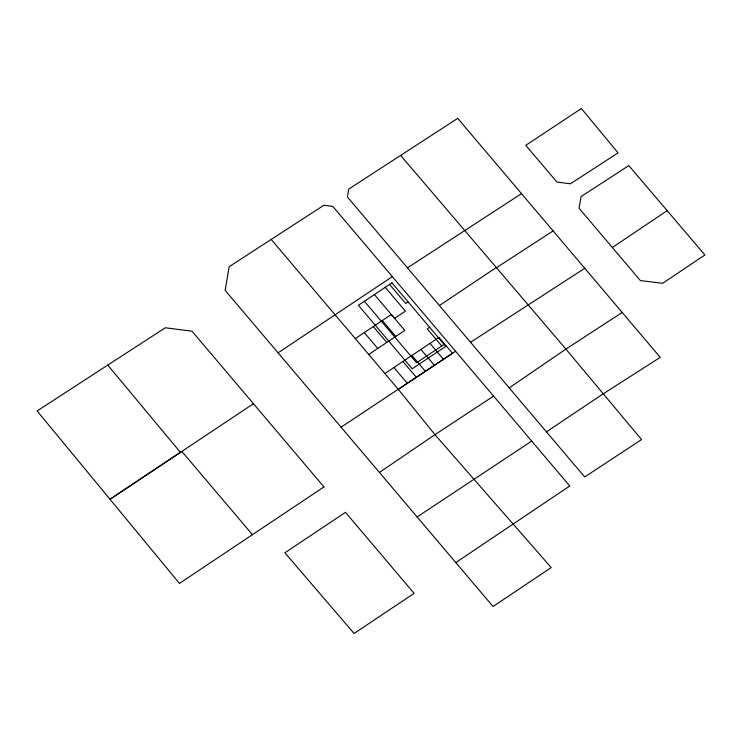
<?xml version="1.0" encoding="UTF-8"?>
<svg xmlns="http://www.w3.org/2000/svg" width="742" height="742" viewBox="0 0 742 742"><rect width="100%" height="100%" fill="white"/><g stroke="black" fill="none" stroke-linecap="round" stroke-linejoin="round"><path stroke-width="1.11" d="M509.207 387.88L565.896 349.092L622.186 312.456L660.25 357.366L603.45 393.677L546.446 431.844L347.404 196.982L348.749 189.089L457.731 118.358L622.186 312.456M379.431 472.431L434.97 434.664L493.597 396.098M612.345 247.485L667.188 210.663L704.9 255.007L662.643 283.286L640.383 280.597L579.075 208.252L581.088 196.574L628.817 165.587L667.188 210.663M455.792 562.603L569.745 485.973L332.787 206.369L323.883 205.246L229.195 266.684L225.123 290.335L493.022 606.511L551.213 567.584L434.97 434.664L398.352 389.392L271.182 239.434M439.412 305.556L496.287 267.51M278.083 352.84L392.314 276.636M408.1 301.911L405.735 303.487L389.578 284.427M355.279 338.602L391.331 314.515L404.798 330.394L368.737 354.472M429.627 327.305L427.271 328.892L441.75 345.976M384.885 373.523L438.976 337.397L452.435 353.275L341.079 427.188M253.458 403.713L110.011 499.273L181.836 451.405L252.456 534.676M444.115 344.399L416.559 362.755L364.387 301.252M398.352 389.392L455.588 351.272M417.152 516.924L531.717 441.082M407.469 267.843L521.515 193.634M496.444 267.732L553.133 230.901M470.558 342.285L584.789 268.27M400.643 155.412L565.896 349.092L641.57 439.589L584.696 476.939L546.446 431.844M385.237 287.33L405.42 311.139L394.605 318.364L374.413 294.555M429.961 343.416L443.419 359.295M420.946 349.436L434.404 365.314M382.325 320.535L395.783 336.414M411.931 355.464L425.389 371.334M373.309 326.554L386.767 342.433M402.915 361.484L416.373 377.353M393.9 367.503L407.358 383.373M364.294 332.583L377.752 348.452M107.794 365.101L180.408 452.379M391.943 282.85L358.367 305.268L412.218 368.793L445.784 346.366L391.943 282.85M323.957 486.919L179.462 583.416L37.1 410.957L165.327 327.769L192.002 331.192L323.957 486.919M345.475 512.342L284.891 552.809L354.082 633.464L414.11 593.359L345.475 512.342M581.385 108.536L525.772 145.33L556.917 182.068L570.422 183.793L618.067 152.861L581.385 108.536"/></g></svg>
